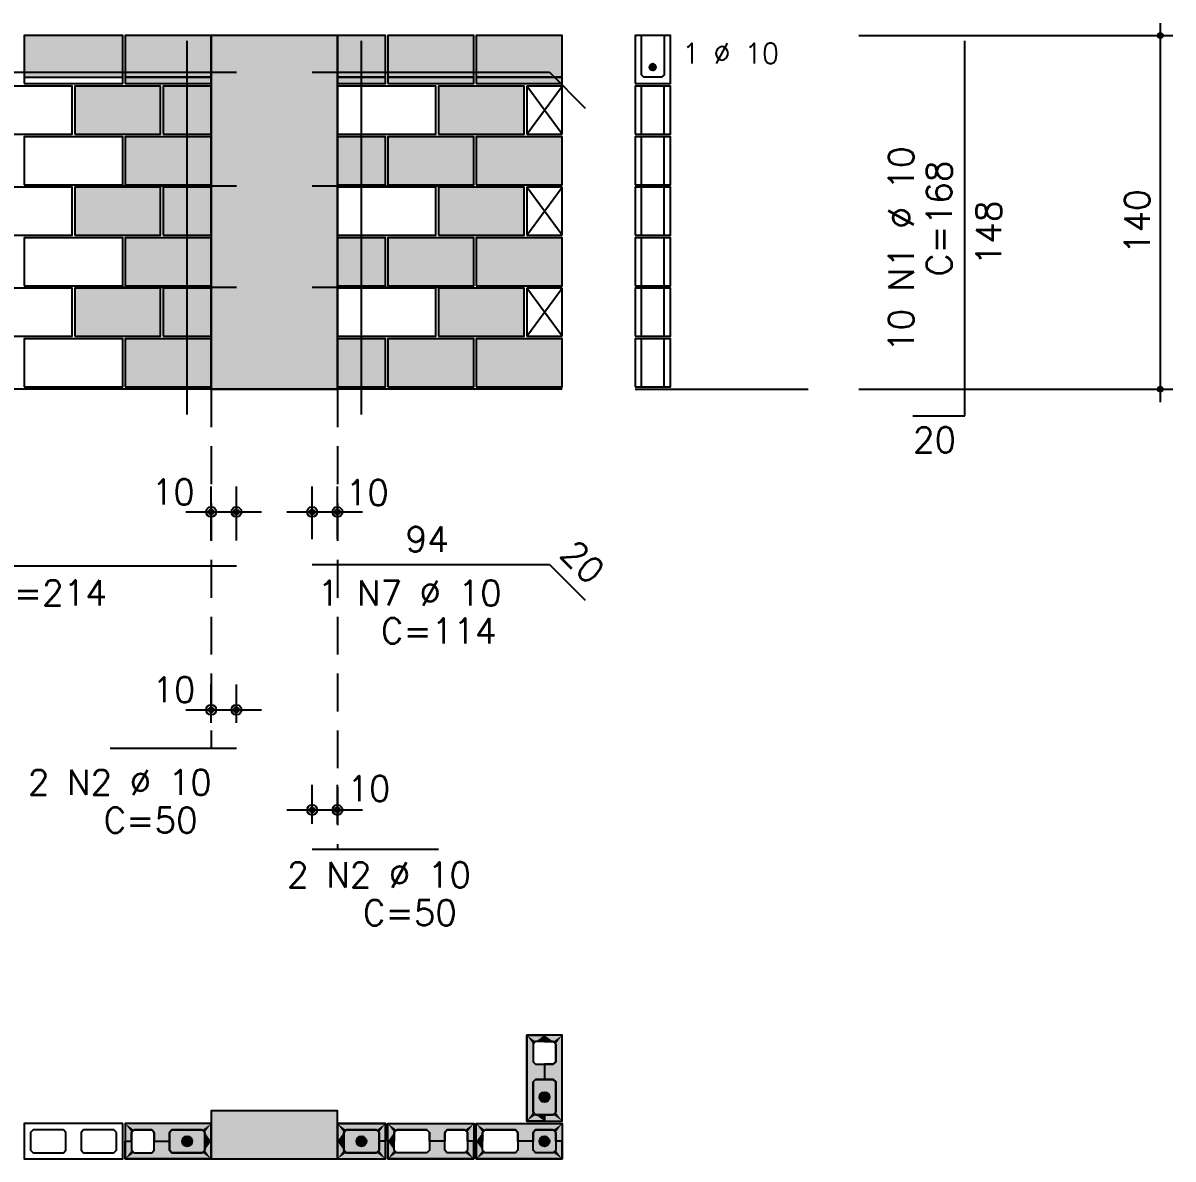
# Model space of a CAD drawing. Extents: x -1.9 to 86, y -1.5 to 61.
# Drawn here: x 26.69 to 35.8, y 19.15 to 28.15 of the extents above; entities that cross this region are included whole.
import ezdxf

# ---------------------------------------------------------------- set-up
doc = ezdxf.new("R2010")
doc.units = 0
doc.header["$MEASUREMENT"] = 0
doc.linetypes.add('ESTILO_TQS_0001', pattern=[0.45, 0.3, -0.15])
for name, color, linetype in [('PENA_01', 1, 'CONTINUOUS'), ('PENA_02', 2, 'CONTINUOUS'), ('PENA_03', 3, 'CONTINUOUS'), ('PENA_05', 5, 'CONTINUOUS'), ('PENA_09', 254, 'CONTINUOUS'), ('PENA_11', 252, 'CONTINUOUS'), ('PENA_21', 100, 'CONTINUOUS'), ('PENA_23', 50, 'CONTINUOUS')]:
    doc.layers.add(name, color=color, linetype=linetype)
doc.styles.get("Standard").update_dxf_attribs({"font": 'ROMANS.SHX'})

msp = doc.modelspace()

# ---------------------------------------------------------------- linework, layer by layer
at = {"layer": 'PENA_01', "linetype": 'Continuous'}
for p, q in [((26.7035, 27.7155), (27.4835, 27.7155)), ((27.5035, 27.7155), (28.1835, 27.7155)), ((29.1835, 27.7155), (29.5635, 27.7155)), ((29.5835, 27.7155), (30.2635, 27.7155)), ((30.2835, 27.7155), (30.9635, 27.7155)), ((28.1835, 24.0493), (28.1835, 24.475)), ((28.3835, 24.0493), (28.3835, 24.475)), ((28.9835, 24.0593), (28.9835, 24.475)), ((29.1835, 24.0593), (29.1835, 24.475)), ((27.9835, 24.275), (28.5835, 24.275)), ((28.7835, 24.275), (29.3835, 24.275)), ((28.1835, 22.6056), (28.1835, 22.908)), ((28.3835, 22.6056), (28.3835, 22.908)), ((27.9835, 22.708), (28.5835, 22.708)), ((28.9835, 21.8055), (28.9835, 22.1153)), ((29.1835, 21.8055), (29.1835, 22.1153)), ((28.7835, 21.9153), (29.3835, 21.9153))]:
    msp.add_line(p, q, dxfattribs=at)
at = {"layer": 'PENA_01', "linetype": 'ESTILO_TQS_0001'}
for p, q in [((28.1835, 25.2455), (28.1835, 22.4056)), ((29.1835, 25.2455), (29.1835, 21.6055))]:
    msp.add_line(p, q, dxfattribs=at)
at = {"layer": 'PENA_01', "linetype": 'Continuous'}
for points in [[(30.7335, 20.0624), (30.7335, 19.9224), (30.7535, 19.9024), (30.8935, 19.9024), (30.9135, 19.9224), (30.9135, 20.0624), (30.8935, 20.0824), (30.7535, 20.0824), (30.7335, 20.0624)], [(30.7335, 19.7624), (30.7335, 19.5224), (30.7535, 19.5024), (30.8935, 19.5024), (30.9135, 19.5224), (30.9135, 19.7624), (30.8935, 19.7824), (30.7535, 19.7824), (30.7335, 19.7624)], [(27.0335, 19.3624), (27.0135, 19.3824), (26.7735, 19.3824), (26.7535, 19.3624), (26.7535, 19.2224), (26.7735, 19.2024), (27.0135, 19.2024), (27.0335, 19.2224), (27.0335, 19.3624)], [(27.4335, 19.3624), (27.4135, 19.3824), (27.1735, 19.3824), (27.1535, 19.3624), (27.1535, 19.2224), (27.1735, 19.2024), (27.4135, 19.2024), (27.4335, 19.2224), (27.4335, 19.3624)], [(27.5735, 19.2024), (27.7135, 19.2024), (27.7335, 19.2224), (27.7335, 19.3624), (27.7135, 19.3824), (27.5735, 19.3824), (27.5535, 19.3624), (27.5535, 19.2224), (27.5735, 19.2024)], [(27.8735, 19.2024), (28.1135, 19.2024), (28.1335, 19.2224), (28.1335, 19.3624), (28.1135, 19.3824), (27.8735, 19.3824), (27.8535, 19.3624), (27.8535, 19.2224), (27.8735, 19.2024)], [(29.4935, 19.3824), (29.2535, 19.3824), (29.2335, 19.3624), (29.2335, 19.2224), (29.2535, 19.2024), (29.4935, 19.2024), (29.5135, 19.2224), (29.5135, 19.3624), (29.4935, 19.3824)], [(29.8931, 19.2024), (29.6531, 19.2024), (29.6331, 19.2224), (29.6331, 19.3624), (29.6531, 19.3824), (29.8931, 19.3824), (29.9131, 19.3624), (29.9131, 19.2224), (29.8931, 19.2024)], [(30.1931, 19.2024), (30.0531, 19.2024), (30.0331, 19.2224), (30.0331, 19.3624), (30.0531, 19.3824), (30.1931, 19.3824), (30.2131, 19.3624), (30.2131, 19.2224), (30.1931, 19.2024)], [(30.5931, 19.2024), (30.3531, 19.2024), (30.3331, 19.2224), (30.3331, 19.3624), (30.3531, 19.3824), (30.5931, 19.3824), (30.6131, 19.3624), (30.6131, 19.2224), (30.5931, 19.2024)], [(30.8931, 19.2024), (30.7531, 19.2024), (30.7331, 19.2224), (30.7331, 19.3624), (30.7531, 19.3824), (30.8931, 19.3824), (30.9131, 19.3624), (30.9131, 19.2224), (30.8931, 19.2024)]]:
    msp.add_lwpolyline(points, dxfattribs=at)
at = {"layer": 'PENA_02', "linetype": 'Continuous'}
for p, q in [((30.9635, 27.6455), (30.6835, 27.6455)), ((30.6835, 27.6455), (30.6835, 27.2655)), ((30.9635, 27.2655), (30.9635, 27.6455)), ((30.6835, 27.2655), (30.9635, 27.2655)), ((30.9635, 26.8455), (30.6835, 26.8455)), ((30.6835, 26.8455), (30.6835, 26.4655)), ((30.9635, 26.4655), (30.9635, 26.8455)), ((30.6835, 26.4655), (30.9635, 26.4655)), ((30.9635, 26.0455), (30.6835, 26.0455)), ((30.6835, 26.0455), (30.6835, 25.6655)), ((30.9635, 25.6655), (30.9635, 26.0455)), ((30.6835, 25.6655), (30.9635, 25.6655)), ((30.9635, 25.2455), (7.9835, 25.2455))]:
    msp.add_line(p, q, dxfattribs=at)
for points in [[(26.7035, 27.6655), (27.4835, 27.6655), (27.4835, 28.0455), (26.7035, 28.0455), (26.7035, 27.6655)], [(27.5035, 27.6655), (28.1835, 27.6655), (28.1835, 28.0455), (27.5035, 28.0455), (27.5035, 27.6655)], [(28.1835, 28.0455), (28.1835, 25.2455), (29.1835, 25.2455), (29.1835, 28.0455), (28.1835, 28.0455)], [(29.1835, 27.6655), (29.5635, 27.6655), (29.5635, 28.0455), (29.1835, 28.0455), (29.1835, 27.6655)], [(29.5835, 27.6655), (30.2635, 27.6655), (30.2635, 28.0455), (29.5835, 28.0455), (29.5835, 27.6655)], [(30.2835, 27.6655), (30.9635, 27.6655), (30.9635, 28.0455), (30.2835, 28.0455), (30.2835, 27.6655)], [(26.3035, 27.2655), (27.0835, 27.2655), (27.0835, 27.6455), (26.3035, 27.6455), (26.3035, 27.2655)], [(27.1035, 27.2655), (27.7835, 27.2655), (27.7835, 27.6455), (27.1035, 27.6455), (27.1035, 27.2655)], [(27.8035, 27.2655), (28.1835, 27.2655), (28.1835, 27.6455), (27.8035, 27.6455), (27.8035, 27.2655)], [(29.1835, 27.2655), (29.9635, 27.2655), (29.9635, 27.6455), (29.1835, 27.6455), (29.1835, 27.2655)], [(29.9835, 27.2655), (30.6635, 27.2655), (30.6635, 27.6455), (29.9835, 27.6455), (29.9835, 27.2655)], [(26.7035, 26.8655), (27.4835, 26.8655), (27.4835, 27.2455), (26.7035, 27.2455), (26.7035, 26.8655)], [(27.5035, 26.8655), (28.1835, 26.8655), (28.1835, 27.2455), (27.5035, 27.2455), (27.5035, 26.8655)], [(29.1835, 26.8655), (29.5635, 26.8655), (29.5635, 27.2455), (29.1835, 27.2455), (29.1835, 26.8655)], [(29.5835, 26.8655), (30.2635, 26.8655), (30.2635, 27.2455), (29.5835, 27.2455), (29.5835, 26.8655)], [(30.2835, 26.8655), (30.9635, 26.8655), (30.9635, 27.2455), (30.2835, 27.2455), (30.2835, 26.8655)], [(26.3035, 26.4655), (27.0835, 26.4655), (27.0835, 26.8455), (26.3035, 26.8455), (26.3035, 26.4655)], [(27.1035, 26.4655), (27.7835, 26.4655), (27.7835, 26.8455), (27.1035, 26.8455), (27.1035, 26.4655)], [(27.8035, 26.4655), (28.1835, 26.4655), (28.1835, 26.8455), (27.8035, 26.8455), (27.8035, 26.4655)], [(29.1835, 26.4655), (29.9635, 26.4655), (29.9635, 26.8455), (29.1835, 26.8455), (29.1835, 26.4655)], [(29.9835, 26.4655), (30.6635, 26.4655), (30.6635, 26.8455), (29.9835, 26.8455), (29.9835, 26.4655)], [(26.7035, 26.0655), (27.4835, 26.0655), (27.4835, 26.4455), (26.7035, 26.4455), (26.7035, 26.0655)], [(27.5035, 26.0655), (28.1835, 26.0655), (28.1835, 26.4455), (27.5035, 26.4455), (27.5035, 26.0655)], [(29.1835, 26.0655), (29.5635, 26.0655), (29.5635, 26.4455), (29.1835, 26.4455), (29.1835, 26.0655)], [(29.5835, 26.0655), (30.2635, 26.0655), (30.2635, 26.4455), (29.5835, 26.4455), (29.5835, 26.0655)], [(30.2835, 26.0655), (30.9635, 26.0655), (30.9635, 26.4455), (30.2835, 26.4455), (30.2835, 26.0655)], [(26.3035, 25.6655), (27.0835, 25.6655), (27.0835, 26.0455), (26.3035, 26.0455), (26.3035, 25.6655)], [(27.1035, 25.6655), (27.7835, 25.6655), (27.7835, 26.0455), (27.1035, 26.0455), (27.1035, 25.6655)], [(27.8035, 25.6655), (28.1835, 25.6655), (28.1835, 26.0455), (27.8035, 26.0455), (27.8035, 25.6655)], [(29.1835, 25.6655), (29.9635, 25.6655), (29.9635, 26.0455), (29.1835, 26.0455), (29.1835, 25.6655)], [(29.9835, 25.6655), (30.6635, 25.6655), (30.6635, 26.0455), (29.9835, 26.0455), (29.9835, 25.6655)], [(26.7035, 25.2655), (27.4835, 25.2655), (27.4835, 25.6455), (26.7035, 25.6455), (26.7035, 25.2655)], [(27.5035, 25.2655), (28.1835, 25.2655), (28.1835, 25.6455), (27.5035, 25.6455), (27.5035, 25.2655)], [(29.1835, 25.2655), (29.5635, 25.2655), (29.5635, 25.6455), (29.1835, 25.6455), (29.1835, 25.2655)], [(29.5835, 25.2655), (30.2635, 25.2655), (30.2635, 25.6455), (29.5835, 25.6455), (29.5835, 25.2655)], [(30.2835, 25.2655), (30.9635, 25.2655), (30.9635, 25.6455), (30.2835, 25.6455), (30.2835, 25.2655)], [(30.6835, 20.1324), (30.6835, 19.4524), (30.9635, 19.4524), (30.9635, 20.1324), (30.6835, 20.1324)], [(28.1835, 19.1524), (29.1835, 19.1524), (29.1835, 19.5324), (28.1835, 19.5324), (28.1835, 19.1524)], [(27.4835, 19.4324), (26.7035, 19.4324), (26.7035, 19.1524), (27.4835, 19.1524), (27.4835, 19.4324)], [(27.5035, 19.1524), (28.1835, 19.1524), (28.1835, 19.4324), (27.5035, 19.4324), (27.5035, 19.1524)], [(29.5635, 19.4324), (29.1835, 19.4324), (29.1835, 19.1524), (29.5635, 19.1524), (29.5635, 19.4324)], [(30.2631, 19.1524), (29.5831, 19.1524), (29.5831, 19.4324), (30.2631, 19.4324), (30.2631, 19.1524)], [(30.9631, 19.1524), (30.2831, 19.1524), (30.2831, 19.4324), (30.9631, 19.4324), (30.9631, 19.1524)]]:
    msp.add_lwpolyline(points, dxfattribs=at)
for centre, radius in [((35.7015, 28.0455), 0.02), ((35.7015, 28.0455), 0.01), ((35.7015, 25.2455), 0.02), ((35.7015, 25.2455), 0.01), ((28.1835, 24.275), 0.04), ((28.1835, 24.275), 0.02), ((28.3835, 24.275), 0.04), ((28.3835, 24.275), 0.02), ((28.9835, 24.275), 0.04), ((28.9835, 24.275), 0.02), ((29.1835, 24.275), 0.04), ((29.1835, 24.275), 0.02), ((28.1835, 22.708), 0.04), ((28.1835, 22.708), 0.02), ((28.3835, 22.708), 0.04), ((28.3835, 22.708), 0.02), ((28.9835, 21.9153), 0.04), ((29.1835, 21.9153), 0.04), ((28.9835, 21.9153), 0.02), ((29.1835, 21.9153), 0.02)]:
    msp.add_circle(centre, radius, dxfattribs=at)
at = {"layer": 'PENA_03', "linetype": 'Continuous'}
for p, q in [((35.7015, 25.1449), (35.7015, 28.1455)), ((33.3122, 28.0455), (35.8015, 28.0455)), ((30.6835, 27.2655), (30.9635, 27.6455)), ((30.9635, 27.2655), (30.6835, 27.6455)), ((31.5915, 27.2655), (31.5915, 27.6455)), ((31.7715, 27.2655), (31.7715, 27.6455)), ((31.5915, 26.8655), (31.5915, 27.2455)), ((31.7715, 26.8655), (31.7715, 27.2455)), ((30.6835, 26.4655), (30.9635, 26.8455)), ((30.9635, 26.4655), (30.6835, 26.8455)), ((31.5915, 26.4655), (31.5915, 26.8455)), ((31.7715, 26.4655), (31.7715, 26.8455)), ((31.5915, 26.0655), (31.5915, 26.4455)), ((31.7715, 26.0655), (31.7715, 26.4455)), ((30.6835, 25.6655), (30.9635, 26.0455)), ((30.9635, 25.6655), (30.6835, 26.0455)), ((31.5915, 25.6655), (31.5915, 26.0455)), ((31.7715, 25.6655), (31.7715, 26.0455)), ((31.5915, 25.2655), (31.5915, 25.6455)), ((31.7715, 25.2655), (31.7715, 25.6455)), ((31.5415, 25.2455), (32.9122, 25.2455)), ((33.3122, 25.2455), (35.8015, 25.2455)), ((28.1835, 23.8493), (28.1835, 23.8493)), ((28.3835, 23.8493), (28.3835, 23.8493)), ((28.9835, 23.8593), (28.9835, 23.8593)), ((29.1835, 23.8593), (29.1835, 23.8593)), ((28.1835, 22.4056), (28.1835, 22.4056)), ((28.3835, 22.4056), (28.3835, 22.4056)), ((28.9835, 21.6055), (28.9835, 21.6055)), ((29.1835, 21.6055), (29.1835, 21.6055))]:
    msp.add_line(p, q, dxfattribs=at)
for points in [[(31.5415, 27.6655), (31.8215, 27.6655), (31.8215, 28.0455), (31.5415, 28.0455), (31.5415, 27.6655)], [(31.7715, 28.0455), (31.7715, 27.7355), (31.7515, 27.7155), (31.6115, 27.7155), (31.5915, 27.7355), (31.5915, 28.0455)], [(31.7061, 27.7964), (31.7039, 27.8066), (31.6978, 27.815), (31.6888, 27.8202), (31.6785, 27.8213), (31.6686, 27.8181), (31.6609, 27.8111), (31.6566, 27.8016), (31.6566, 27.7912), (31.6609, 27.7817), (31.6686, 27.7748), (31.6785, 27.7716), (31.6888, 27.7727), (31.6978, 27.7779), (31.7039, 27.7863), (31.7061, 27.7964)], [(31.5415, 27.2655), (31.8215, 27.2655), (31.8215, 27.6455), (31.5415, 27.6455), (31.5415, 27.2655)], [(31.5415, 26.8655), (31.8215, 26.8655), (31.8215, 27.2455), (31.5415, 27.2455), (31.5415, 26.8655)], [(31.5415, 26.4655), (31.8215, 26.4655), (31.8215, 26.8455), (31.5415, 26.8455), (31.5415, 26.4655)], [(31.5415, 26.0655), (31.8215, 26.0655), (31.8215, 26.4455), (31.5415, 26.4455), (31.5415, 26.0655)], [(31.5415, 25.6655), (31.8215, 25.6655), (31.8215, 26.0455), (31.5415, 26.0455), (31.5415, 25.6655)], [(31.5415, 25.2655), (31.8215, 25.2655), (31.8215, 25.6455), (31.5415, 25.6455), (31.5415, 25.2655)], [(30.7535, 19.5024), (30.7335, 19.5224), (30.7335, 19.7624), (30.7535, 19.7824), (30.8935, 19.7824), (30.9135, 19.7624), (30.9135, 19.5224), (30.8935, 19.5024), (30.7535, 19.5024)], [(28.1335, 19.2224), (28.1135, 19.2024), (27.8735, 19.2024), (27.8535, 19.2224), (27.8535, 19.3624), (27.8735, 19.3824), (28.1135, 19.3824), (28.1335, 19.3624), (28.1335, 19.2224)], [(29.5135, 19.2224), (29.4935, 19.2024), (29.2535, 19.2024), (29.2335, 19.2224), (29.2335, 19.3624), (29.2535, 19.3824), (29.4935, 19.3824), (29.5135, 19.3624), (29.5135, 19.2224)], [(30.9131, 19.2224), (30.8931, 19.2024), (30.7531, 19.2024), (30.7331, 19.2224), (30.7331, 19.3624), (30.7531, 19.3824), (30.8931, 19.3824), (30.9131, 19.3624), (30.9131, 19.2224)]]:
    msp.add_lwpolyline(points, dxfattribs=at)
for centre, radius in [((31.6811, 27.7964), 0.025), ((30.8235, 19.6424), 0.04), ((27.9935, 19.2924), 0.04), ((29.3735, 19.2924), 0.04), ((30.8231, 19.2924), 0.04)]:
    msp.add_circle(centre, radius, dxfattribs=at)
for points in [[(31.7061, 27.7964), (31.6609, 27.8111), (31.6566, 27.8016)], [(31.7061, 27.7964), (31.6566, 27.8016), (31.6566, 27.7912)], [(31.7061, 27.7964), (31.6566, 27.7912), (31.6609, 27.7817)], [(31.7061, 27.7964), (31.6686, 27.8181), (31.6576, 27.805)], [(31.7061, 27.7964), (31.6576, 27.805), (31.6576, 27.7879)], [(31.7061, 27.7964), (31.6576, 27.7879), (31.6686, 27.7748)], [(31.7061, 27.7964), (31.6686, 27.8181), (31.6609, 27.8111)], [(31.7061, 27.7964), (31.6609, 27.7817), (31.6686, 27.7748)], [(31.7061, 27.7964), (31.6785, 27.8213), (31.6686, 27.8181)], [(31.7061, 27.7964), (31.6854, 27.8211), (31.6686, 27.8181)], [(31.7061, 27.7964), (31.6686, 27.7748), (31.6854, 27.7718)], [(31.7061, 27.7964), (31.6686, 27.7748), (31.6785, 27.7716)], [(31.7061, 27.7964), (31.6888, 27.8202), (31.6785, 27.8213)], [(31.7061, 27.7964), (31.6785, 27.7716), (31.6888, 27.7727)], [(31.7061, 27.7964), (31.7002, 27.8125), (31.6854, 27.8211)], [(31.7061, 27.7964), (31.6854, 27.7718), (31.7002, 27.7804)], [(31.7061, 27.7964), (31.6978, 27.815), (31.6888, 27.8202)], [(31.7061, 27.7964), (31.6888, 27.7727), (31.6978, 27.7779)], [(31.7061, 27.7964), (31.7039, 27.8066), (31.6978, 27.815)], [(31.7061, 27.7964), (31.6978, 27.7779), (31.7039, 27.7863)], [(31.7061, 27.7964), (31.7002, 27.7804), (31.7061, 27.7964)], [(31.7061, 27.7964), (31.7039, 27.7863), (31.7061, 27.7964)], [(30.8635, 19.6424), (30.8035, 19.677), (30.7859, 19.6561)], [(30.8635, 19.6424), (30.8304, 19.6818), (30.8035, 19.677)], [(30.8635, 19.6424), (30.8541, 19.6681), (30.8304, 19.6818)], [(30.8635, 19.6424), (30.7859, 19.6561), (30.7859, 19.6287)], [(30.8635, 19.6424), (30.7859, 19.6287), (30.8035, 19.6078)], [(30.8635, 19.6424), (30.8035, 19.6078), (30.8304, 19.603)], [(30.8635, 19.6424), (30.8304, 19.603), (30.8541, 19.6167)], [(30.8635, 19.6424), (30.8541, 19.6167), (30.8635, 19.6424)], [(28.0335, 19.2924), (27.9735, 19.327), (27.9559, 19.3061)], [(28.0335, 19.2924), (28.0004, 19.3318), (27.9735, 19.327)], [(28.0335, 19.2924), (28.0241, 19.3181), (28.0004, 19.3318)], [(29.4135, 19.2924), (29.3535, 19.327), (29.3359, 19.3061)], [(29.4135, 19.2924), (29.3804, 19.3318), (29.3535, 19.327)], [(29.4135, 19.2924), (29.4041, 19.3181), (29.3804, 19.3318)], [(30.8631, 19.2924), (30.8031, 19.327), (30.7855, 19.3061)], [(30.8631, 19.2924), (30.8301, 19.3318), (30.8031, 19.327)], [(30.8631, 19.2924), (30.8538, 19.3181), (30.8301, 19.3318)], [(28.0335, 19.2924), (27.9559, 19.3061), (27.9559, 19.2787)], [(28.0335, 19.2924), (27.9559, 19.2787), (27.9735, 19.2578)], [(28.0335, 19.2924), (27.9735, 19.2578), (28.0004, 19.253)], [(28.0335, 19.2924), (28.0004, 19.253), (28.0241, 19.2667)], [(28.0335, 19.2924), (28.0241, 19.2667), (28.0335, 19.2924)], [(29.4135, 19.2924), (29.3359, 19.3061), (29.3359, 19.2787)], [(29.4135, 19.2924), (29.3359, 19.2787), (29.3535, 19.2578)], [(29.4135, 19.2924), (29.3535, 19.2578), (29.3804, 19.253)], [(29.4135, 19.2924), (29.3804, 19.253), (29.4041, 19.2667)], [(29.4135, 19.2924), (29.4041, 19.2667), (29.4135, 19.2924)], [(30.8631, 19.2924), (30.7855, 19.3061), (30.7855, 19.2787)], [(30.8631, 19.2924), (30.7855, 19.2787), (30.8031, 19.2578)], [(30.8631, 19.2924), (30.8031, 19.2578), (30.8301, 19.253)], [(30.8631, 19.2924), (30.8301, 19.253), (30.8538, 19.2667)], [(30.8631, 19.2924), (30.8538, 19.2667), (30.8631, 19.2924)]]:
    msp.add_solid(points, dxfattribs=at)
at = {"layer": 'PENA_05', "linetype": 'Continuous'}
for p, q in [((27.9935, 25.0455), (27.9935, 28.0055)), ((29.3735, 25.0455), (29.3735, 28.0055)), ((34.1519, 25.0355), (34.1519, 28.0055)), ((24.1035, 27.7555), (28.3835, 27.7555)), ((28.9835, 27.7555), (30.8635, 27.7555)), ((30.8635, 27.7555), (31.1463, 27.4726)), ((27.3835, 26.8555), (28.3835, 26.8555)), ((28.9835, 26.8555), (29.9835, 26.8555)), ((27.3835, 26.0555), (28.3835, 26.0555)), ((28.9835, 26.0555), (29.9835, 26.0555)), ((33.7418, 25.0355), (34.1519, 25.0355)), ((24.1035, 23.8493), (28.3835, 23.8493)), ((28.9835, 23.8593), (30.8635, 23.8593)), ((30.8635, 23.8593), (31.1463, 23.5765)), ((27.3835, 22.4056), (28.3835, 22.4056)), ((28.9835, 21.6055), (29.9835, 21.6055))]:
    msp.add_line(p, q, dxfattribs=at)
at = {"layer": 'PENA_09', "linetype": 'Continuous'}
for points in [[(26.7035, 27.7155), (27.4835, 27.7155), (27.4835, 28.0455), (26.7035, 28.0455), (26.7035, 27.7155)], [(27.5035, 27.7155), (28.1835, 27.7155), (28.1835, 28.0455), (27.5035, 28.0455), (27.5035, 27.7155)], [(29.1835, 27.7155), (29.5635, 27.7155), (29.5635, 28.0455), (29.1835, 28.0455), (29.1835, 27.7155)], [(29.5835, 27.7155), (30.2635, 27.7155), (30.2635, 28.0455), (29.5835, 28.0455), (29.5835, 27.7155)], [(30.2835, 27.7155), (30.9635, 27.7155), (30.9635, 28.0455), (30.2835, 28.0455), (30.2835, 27.7155)]]:
    msp.add_lwpolyline(points, dxfattribs=at)
for points in [[(26.7035, 27.7155), (27.4835, 27.7155), (27.4835, 28.0455)], [(26.7035, 27.7155), (27.4835, 28.0455), (26.7035, 28.0455)], [(26.7035, 27.7155), (26.7035, 28.0455), (26.7035, 27.7155)], [(27.5035, 27.7155), (28.1835, 27.7155), (28.1835, 28.0455)], [(27.5035, 27.7155), (28.1835, 28.0455), (27.5035, 28.0455)], [(27.5035, 27.7155), (27.5035, 28.0455), (27.5035, 27.7155)], [(29.1835, 27.7155), (29.5635, 27.7155), (29.5635, 28.0455)], [(29.1835, 27.7155), (29.5635, 28.0455), (29.1835, 28.0455)], [(29.1835, 27.7155), (29.1835, 28.0455), (29.1835, 27.7155)], [(29.5835, 27.7155), (30.2635, 27.7155), (30.2635, 28.0455)], [(29.5835, 27.7155), (30.2635, 28.0455), (29.5835, 28.0455)], [(29.5835, 27.7155), (29.5835, 28.0455), (29.5835, 27.7155)], [(30.2835, 27.7155), (30.9635, 27.7155), (30.9635, 28.0455)], [(30.2835, 27.7155), (30.9635, 28.0455), (30.2835, 28.0455)], [(30.2835, 27.7155), (30.2835, 28.0455), (30.2835, 27.7155)]]:
    msp.add_solid(points, dxfattribs=at)
at = {"layer": 'PENA_11', "linetype": 'Continuous'}
for points in [[(28.1835, 28.0455), (28.1835, 25.2455), (29.1835, 25.2455)], [(28.1835, 28.0455), (29.1835, 25.2455), (29.1835, 28.0455)], [(28.1835, 28.0455), (29.1835, 28.0455), (28.1835, 28.0455)], [(30.7535, 19.5024), (30.7335, 19.7624), (30.7535, 19.7824)], [(30.7535, 19.5024), (30.7535, 19.7824), (30.8935, 19.7824)], [(30.7535, 19.5024), (30.8935, 19.7824), (30.9135, 19.7624)], [(30.7535, 19.5024), (30.7335, 19.5224), (30.7335, 19.7624)], [(30.7535, 19.5024), (30.9135, 19.7624), (30.9135, 19.5224)], [(28.1835, 19.1524), (29.1835, 19.1524), (29.1835, 19.5324)], [(28.1835, 19.1524), (29.1835, 19.5324), (28.1835, 19.5324)], [(28.1835, 19.1524), (28.1835, 19.5324), (28.1835, 19.1524)], [(30.7535, 19.5024), (30.9135, 19.5224), (30.8935, 19.5024)], [(30.7535, 19.5024), (30.8935, 19.5024), (30.7535, 19.5024)], [(28.1335, 19.2224), (27.8535, 19.3624), (27.8735, 19.3824)], [(28.1335, 19.2224), (27.8535, 19.2224), (27.8535, 19.3624)], [(28.1335, 19.2224), (27.8735, 19.3824), (28.1135, 19.3824)], [(28.1335, 19.2224), (28.1135, 19.3824), (28.1335, 19.3624)], [(28.1335, 19.2224), (28.1335, 19.3624), (28.1335, 19.2224)], [(29.5135, 19.2224), (29.2335, 19.3624), (29.2535, 19.3824)], [(29.5135, 19.2224), (29.2335, 19.2224), (29.2335, 19.3624)], [(29.5135, 19.2224), (29.2535, 19.3824), (29.4935, 19.3824)], [(29.5135, 19.2224), (29.4935, 19.3824), (29.5135, 19.3624)], [(29.5135, 19.2224), (29.5135, 19.3624), (29.5135, 19.2224)], [(30.9131, 19.2224), (30.7331, 19.3624), (30.7531, 19.3824)], [(30.9131, 19.2224), (30.7331, 19.2224), (30.7331, 19.3624)], [(30.9131, 19.2224), (30.7531, 19.3824), (30.8931, 19.3824)], [(30.9131, 19.2224), (30.8931, 19.3824), (30.9131, 19.3624)], [(30.9131, 19.2224), (30.9131, 19.3624), (30.9131, 19.2224)], [(28.1335, 19.2224), (27.8735, 19.2024), (27.8535, 19.2224)], [(28.1335, 19.2224), (28.1135, 19.2024), (27.8735, 19.2024)], [(29.5135, 19.2224), (29.2535, 19.2024), (29.2335, 19.2224)], [(29.5135, 19.2224), (29.4935, 19.2024), (29.2535, 19.2024)], [(30.9131, 19.2224), (30.7531, 19.2024), (30.7331, 19.2224)], [(30.9131, 19.2224), (30.8931, 19.2024), (30.7531, 19.2024)]]:
    msp.add_solid(points, dxfattribs=at)
at = {"layer": 'PENA_21', "linetype": 'Continuous'}
for points in [[(27.5035, 27.6655), (28.1835, 27.6655), (28.1835, 27.7155), (27.5035, 27.7155), (27.5035, 27.6655)], [(29.5835, 27.6655), (30.2635, 27.6655), (30.2635, 27.7155), (29.5835, 27.7155), (29.5835, 27.6655)], [(30.2835, 27.6655), (30.9635, 27.6655), (30.9635, 27.7155), (30.2835, 27.7155), (30.2835, 27.6655)], [(27.1035, 27.2655), (27.7835, 27.2655), (27.7835, 27.6455), (27.1035, 27.6455), (27.1035, 27.2655)], [(29.9835, 27.2655), (30.6635, 27.2655), (30.6635, 27.6455), (29.9835, 27.6455), (29.9835, 27.2655)], [(27.5035, 26.8655), (28.1835, 26.8655), (28.1835, 27.2455), (27.5035, 27.2455), (27.5035, 26.8655)], [(29.5835, 26.8655), (30.2635, 26.8655), (30.2635, 27.2455), (29.5835, 27.2455), (29.5835, 26.8655)], [(30.2835, 26.8655), (30.9635, 26.8655), (30.9635, 27.2455), (30.2835, 27.2455), (30.2835, 26.8655)], [(27.1035, 26.4655), (27.7835, 26.4655), (27.7835, 26.8455), (27.1035, 26.8455), (27.1035, 26.4655)], [(29.9835, 26.4655), (30.6635, 26.4655), (30.6635, 26.8455), (29.9835, 26.8455), (29.9835, 26.4655)], [(27.5035, 26.0655), (28.1835, 26.0655), (28.1835, 26.4455), (27.5035, 26.4455), (27.5035, 26.0655)], [(29.5835, 26.0655), (30.2635, 26.0655), (30.2635, 26.4455), (29.5835, 26.4455), (29.5835, 26.0655)], [(30.2835, 26.0655), (30.9635, 26.0655), (30.9635, 26.4455), (30.2835, 26.4455), (30.2835, 26.0655)], [(27.1035, 25.6655), (27.7835, 25.6655), (27.7835, 26.0455), (27.1035, 26.0455), (27.1035, 25.6655)], [(29.9835, 25.6655), (30.6635, 25.6655), (30.6635, 26.0455), (29.9835, 26.0455), (29.9835, 25.6655)], [(27.5035, 25.2655), (28.1835, 25.2655), (28.1835, 25.6455), (27.5035, 25.6455), (27.5035, 25.2655)], [(29.5835, 25.2655), (30.2635, 25.2655), (30.2635, 25.6455), (29.5835, 25.6455), (29.5835, 25.2655)], [(30.2835, 25.2655), (30.9635, 25.2655), (30.9635, 25.6455), (30.2835, 25.6455), (30.2835, 25.2655)], [(30.8235, 20.1324), (30.8235, 20.0824), (30.7535, 20.0824), (30.7335, 20.0624), (30.7335, 19.9224), (30.7535, 19.9024), (30.8235, 19.9024), (30.8235, 19.7824), (30.7535, 19.7824), (30.7335, 19.7624), (30.7335, 19.5224), (30.7535, 19.5024), (30.8235, 19.5024), (30.8235, 19.4524), (30.6835, 19.4524), (30.6835, 20.1324), (30.8235, 20.1324)], [(30.8235, 20.1324), (30.8235, 20.0824), (30.8935, 20.0824), (30.9135, 20.0624), (30.9135, 19.9224), (30.8935, 19.9024), (30.8235, 19.9024), (30.8235, 19.7824), (30.8935, 19.7824), (30.9135, 19.7624), (30.9135, 19.5224), (30.8935, 19.5024), (30.8235, 19.5024), (30.8235, 19.4524), (30.9635, 19.4524), (30.9635, 20.1324), (30.8235, 20.1324)], [(27.5035, 19.2924), (27.5535, 19.2924), (27.5535, 19.3624), (27.5735, 19.3824), (27.7135, 19.3824), (27.7335, 19.3624), (27.7335, 19.2924), (27.8535, 19.2924), (27.8535, 19.3624), (27.8735, 19.3824), (28.1135, 19.3824), (28.1335, 19.3624), (28.1335, 19.2924), (28.1835, 19.2924), (28.1835, 19.4324), (27.5035, 19.4324), (27.5035, 19.2924)], [(30.2631, 19.2924), (30.2131, 19.2924), (30.2131, 19.3624), (30.1931, 19.3824), (30.0531, 19.3824), (30.0331, 19.3624), (30.0331, 19.2924), (29.9131, 19.2924), (29.9131, 19.3624), (29.8931, 19.3824), (29.6531, 19.3824), (29.6331, 19.3624), (29.6331, 19.2924), (29.5831, 19.2924), (29.5831, 19.4324), (30.2631, 19.4324), (30.2631, 19.2924)], [(30.9631, 19.2924), (30.9131, 19.2924), (30.9131, 19.3624), (30.8931, 19.3824), (30.7531, 19.3824), (30.7331, 19.3624), (30.7331, 19.2924), (30.6131, 19.2924), (30.6131, 19.3624), (30.5931, 19.3824), (30.3531, 19.3824), (30.3331, 19.3624), (30.3331, 19.2924), (30.2831, 19.2924), (30.2831, 19.4324), (30.9631, 19.4324), (30.9631, 19.2924)], [(27.5035, 19.2924), (27.5535, 19.2924), (27.5535, 19.2224), (27.5735, 19.2024), (27.7135, 19.2024), (27.7335, 19.2224), (27.7335, 19.2924), (27.8535, 19.2924), (27.8535, 19.2224), (27.8735, 19.2024), (28.1135, 19.2024), (28.1335, 19.2224), (28.1335, 19.2924), (28.1835, 19.2924), (28.1835, 19.1524), (27.5035, 19.1524), (27.5035, 19.2924)], [(30.2631, 19.2924), (30.2131, 19.2924), (30.2131, 19.2224), (30.1931, 19.2024), (30.0531, 19.2024), (30.0331, 19.2224), (30.0331, 19.2924), (29.9131, 19.2924), (29.9131, 19.2224), (29.8931, 19.2024), (29.6531, 19.2024), (29.6331, 19.2224), (29.6331, 19.2924), (29.5831, 19.2924), (29.5831, 19.1524), (30.2631, 19.1524), (30.2631, 19.2924)], [(30.9631, 19.2924), (30.9131, 19.2924), (30.9131, 19.2224), (30.8931, 19.2024), (30.7531, 19.2024), (30.7331, 19.2224), (30.7331, 19.2924), (30.6131, 19.2924), (30.6131, 19.2224), (30.5931, 19.2024), (30.3531, 19.2024), (30.3331, 19.2224), (30.3331, 19.2924), (30.2831, 19.2924), (30.2831, 19.1524), (30.9631, 19.1524), (30.9631, 19.2924)]]:
    msp.add_lwpolyline(points, dxfattribs=at)
for points in [[(27.5035, 27.6655), (28.1835, 27.6655), (28.1835, 27.7155)], [(27.5035, 27.6655), (28.1835, 27.7155), (27.5035, 27.7155)], [(27.5035, 27.6655), (27.5035, 27.7155), (27.5035, 27.6655)], [(29.5835, 27.6655), (30.2635, 27.6655), (30.2635, 27.7155)], [(29.5835, 27.6655), (30.2635, 27.7155), (29.5835, 27.7155)], [(29.5835, 27.6655), (29.5835, 27.7155), (29.5835, 27.6655)], [(30.2835, 27.6655), (30.9635, 27.6655), (30.9635, 27.7155)], [(30.2835, 27.6655), (30.9635, 27.7155), (30.2835, 27.7155)], [(30.2835, 27.6655), (30.2835, 27.7155), (30.2835, 27.6655)], [(27.1035, 27.2655), (27.7835, 27.2655), (27.7835, 27.6455)], [(27.1035, 27.2655), (27.7835, 27.6455), (27.1035, 27.6455)], [(27.1035, 27.2655), (27.1035, 27.6455), (27.1035, 27.2655)], [(29.9835, 27.2655), (30.6635, 27.2655), (30.6635, 27.6455)], [(29.9835, 27.2655), (30.6635, 27.6455), (29.9835, 27.6455)], [(29.9835, 27.2655), (29.9835, 27.6455), (29.9835, 27.2655)], [(27.5035, 26.8655), (28.1835, 26.8655), (28.1835, 27.2455)], [(27.5035, 26.8655), (28.1835, 27.2455), (27.5035, 27.2455)], [(27.5035, 26.8655), (27.5035, 27.2455), (27.5035, 26.8655)], [(29.5835, 26.8655), (30.2635, 26.8655), (30.2635, 27.2455)], [(29.5835, 26.8655), (30.2635, 27.2455), (29.5835, 27.2455)], [(29.5835, 26.8655), (29.5835, 27.2455), (29.5835, 26.8655)], [(30.2835, 26.8655), (30.9635, 26.8655), (30.9635, 27.2455)], [(30.2835, 26.8655), (30.9635, 27.2455), (30.2835, 27.2455)], [(30.2835, 26.8655), (30.2835, 27.2455), (30.2835, 26.8655)], [(27.1035, 26.4655), (27.7835, 26.4655), (27.7835, 26.8455)], [(27.1035, 26.4655), (27.7835, 26.8455), (27.1035, 26.8455)], [(27.1035, 26.4655), (27.1035, 26.8455), (27.1035, 26.4655)], [(29.9835, 26.4655), (30.6635, 26.4655), (30.6635, 26.8455)], [(29.9835, 26.4655), (30.6635, 26.8455), (29.9835, 26.8455)], [(29.9835, 26.4655), (29.9835, 26.8455), (29.9835, 26.4655)], [(27.5035, 26.0655), (28.1835, 26.0655), (28.1835, 26.4455)], [(27.5035, 26.0655), (28.1835, 26.4455), (27.5035, 26.4455)], [(27.5035, 26.0655), (27.5035, 26.4455), (27.5035, 26.0655)], [(29.5835, 26.0655), (30.2635, 26.0655), (30.2635, 26.4455)], [(29.5835, 26.0655), (30.2635, 26.4455), (29.5835, 26.4455)], [(29.5835, 26.0655), (29.5835, 26.4455), (29.5835, 26.0655)], [(30.2835, 26.0655), (30.9635, 26.0655), (30.9635, 26.4455)], [(30.2835, 26.0655), (30.9635, 26.4455), (30.2835, 26.4455)], [(30.2835, 26.0655), (30.2835, 26.4455), (30.2835, 26.0655)], [(27.1035, 25.6655), (27.7835, 25.6655), (27.7835, 26.0455)], [(27.1035, 25.6655), (27.7835, 26.0455), (27.1035, 26.0455)], [(27.1035, 25.6655), (27.1035, 26.0455), (27.1035, 25.6655)], [(29.9835, 25.6655), (30.6635, 25.6655), (30.6635, 26.0455)], [(29.9835, 25.6655), (30.6635, 26.0455), (29.9835, 26.0455)], [(29.9835, 25.6655), (29.9835, 26.0455), (29.9835, 25.6655)], [(27.5035, 25.2655), (28.1835, 25.2655), (28.1835, 25.6455)], [(27.5035, 25.2655), (28.1835, 25.6455), (27.5035, 25.6455)], [(27.5035, 25.2655), (27.5035, 25.6455), (27.5035, 25.2655)], [(29.5835, 25.2655), (30.2635, 25.2655), (30.2635, 25.6455)], [(29.5835, 25.2655), (30.2635, 25.6455), (29.5835, 25.6455)], [(29.5835, 25.2655), (29.5835, 25.6455), (29.5835, 25.2655)], [(30.2835, 25.2655), (30.9635, 25.2655), (30.9635, 25.6455)], [(30.2835, 25.2655), (30.9635, 25.6455), (30.2835, 25.6455)], [(30.2835, 25.2655), (30.2835, 25.6455), (30.2835, 25.2655)], [(30.7535, 20.0824), (30.7335, 20.0624), (30.6835, 20.1324)], [(30.7535, 20.0824), (30.6835, 20.1324), (30.8235, 20.1324)], [(30.6835, 20.1324), (30.7335, 20.0624), (30.6835, 19.4524)], [(30.7535, 20.0824), (30.8235, 20.1324), (30.8235, 20.0824)], [(30.9635, 20.1324), (30.8235, 20.1324), (30.8935, 20.0824)], [(30.8935, 20.0824), (30.8235, 20.1324), (30.8235, 20.0824)], [(30.9135, 20.0624), (30.9635, 20.1324), (30.8935, 20.0824)], [(30.9635, 19.4524), (30.9635, 20.1324), (30.9135, 20.0624)], [(30.6835, 19.4524), (30.7335, 20.0624), (30.7335, 19.5224)], [(30.7335, 19.5224), (30.7335, 20.0624), (30.7335, 19.9224)], [(30.9135, 19.9224), (30.9635, 19.4524), (30.9135, 20.0624)], [(30.7335, 19.5224), (30.7335, 19.7624), (30.7335, 19.9224)], [(30.7535, 19.9024), (30.7335, 19.7624), (30.7335, 19.9224)], [(30.7535, 19.9024), (30.7535, 19.7824), (30.7335, 19.7624)], [(30.8235, 19.9024), (30.7535, 19.7824), (30.7535, 19.9024)], [(30.8235, 19.9024), (30.8235, 19.7824), (30.7535, 19.7824)], [(30.8235, 19.9024), (30.8935, 19.7824), (30.8935, 19.9024)], [(30.8235, 19.9024), (30.8235, 19.7824), (30.8935, 19.7824)], [(30.8935, 19.9024), (30.9135, 19.7624), (30.9135, 19.9224)], [(30.8935, 19.7824), (30.9135, 19.7624), (30.8935, 19.9024)], [(30.9135, 19.7624), (30.9635, 19.4524), (30.9135, 19.9224)], [(30.9135, 19.7624), (30.9135, 19.5224), (30.9635, 19.4524)], [(30.7535, 19.5024), (30.6835, 19.4524), (30.7335, 19.5224)], [(30.8235, 19.4524), (30.6835, 19.4524), (30.7535, 19.5024)], [(30.8235, 19.5024), (30.8235, 19.4524), (30.7535, 19.5024)], [(30.8935, 19.5024), (30.8235, 19.5024), (30.9635, 19.4524)], [(30.8235, 19.5024), (30.8235, 19.4524), (30.9635, 19.4524)], [(30.9135, 19.5224), (30.8935, 19.5024), (30.9635, 19.4524)], [(28.1835, 19.4324), (27.5035, 19.4324), (27.5735, 19.3824)], [(27.5035, 19.4324), (27.5035, 19.2924), (27.5535, 19.2924)], [(27.5035, 19.4324), (27.5535, 19.2924), (27.5535, 19.3624)], [(27.5035, 19.4324), (27.5535, 19.3624), (27.5735, 19.3824)], [(28.1835, 19.4324), (27.5735, 19.3824), (27.7135, 19.3824)], [(28.1835, 19.4324), (27.7135, 19.3824), (27.7335, 19.3624)], [(28.1835, 19.4324), (27.7335, 19.3624), (27.8735, 19.3824)], [(28.1835, 19.4324), (27.8735, 19.3824), (28.1135, 19.3824)], [(28.1835, 19.4324), (28.1135, 19.3824), (28.1335, 19.3624)], [(28.1835, 19.4324), (28.1335, 19.3624), (28.1835, 19.2924)], [(30.2631, 19.4324), (29.6531, 19.3824), (29.5831, 19.4324)], [(29.6531, 19.3824), (29.6331, 19.3624), (29.5831, 19.4324)], [(29.5831, 19.4324), (29.6331, 19.3624), (29.5831, 19.2924)], [(29.8931, 19.3824), (29.6531, 19.3824), (30.2631, 19.4324)], [(29.9131, 19.3624), (29.8931, 19.3824), (30.2631, 19.4324)], [(30.2631, 19.4324), (30.0531, 19.3824), (29.9131, 19.3624)], [(30.2631, 19.4324), (30.1931, 19.3824), (30.0531, 19.3824)], [(30.2631, 19.4324), (30.2131, 19.3624), (30.1931, 19.3824)], [(30.2631, 19.4324), (30.2631, 19.2924), (30.2131, 19.2924)], [(30.2631, 19.4324), (30.2131, 19.2924), (30.2131, 19.3624)], [(30.9631, 19.4324), (30.3531, 19.3824), (30.2831, 19.4324)], [(30.3531, 19.3824), (30.3331, 19.3624), (30.2831, 19.4324)], [(30.2831, 19.4324), (30.3331, 19.3624), (30.2831, 19.2924)], [(30.5931, 19.3824), (30.3531, 19.3824), (30.9631, 19.4324)], [(30.6131, 19.3624), (30.5931, 19.3824), (30.9631, 19.4324)], [(30.9631, 19.4324), (30.7531, 19.3824), (30.6131, 19.3624)], [(30.9631, 19.4324), (30.8931, 19.3824), (30.7531, 19.3824)], [(30.9631, 19.4324), (30.9131, 19.3624), (30.8931, 19.3824)], [(30.9631, 19.4324), (30.9631, 19.2924), (30.9131, 19.2924)], [(30.9631, 19.4324), (30.9131, 19.2924), (30.9131, 19.3624)], [(27.7335, 19.3624), (27.8535, 19.3624), (27.8735, 19.3824)], [(27.7335, 19.3624), (27.7335, 19.2924), (27.8535, 19.2924)], [(27.7335, 19.3624), (27.8535, 19.2924), (27.8535, 19.3624)], [(28.1835, 19.2924), (28.1335, 19.3624), (28.1335, 19.2924)], [(29.6331, 19.3624), (29.6331, 19.2924), (29.5831, 19.2924)], [(29.9131, 19.2924), (29.9131, 19.3624), (30.0531, 19.3824)], [(29.9131, 19.2924), (30.0531, 19.3824), (30.0331, 19.3624)], [(29.9131, 19.2924), (30.0331, 19.3624), (30.0331, 19.2924)], [(30.3331, 19.3624), (30.3331, 19.2924), (30.2831, 19.2924)], [(30.6131, 19.2924), (30.6131, 19.3624), (30.7531, 19.3824)], [(30.6131, 19.2924), (30.7531, 19.3824), (30.7331, 19.3624)], [(30.6131, 19.2924), (30.7331, 19.3624), (30.7331, 19.2924)], [(27.5035, 19.1524), (27.5035, 19.2924), (27.5535, 19.2924)], [(27.5035, 19.1524), (27.5535, 19.2924), (27.5535, 19.2224)], [(27.5035, 19.1524), (27.5535, 19.2224), (27.5735, 19.2024)], [(28.1835, 19.1524), (27.7135, 19.2024), (27.7335, 19.2224)], [(27.7335, 19.2224), (27.7335, 19.2924), (27.8535, 19.2924)], [(27.7335, 19.2224), (27.8535, 19.2924), (27.8535, 19.2224)], [(28.1835, 19.1524), (27.7335, 19.2224), (27.8735, 19.2024)], [(27.7335, 19.2224), (27.8535, 19.2224), (27.8735, 19.2024)], [(28.1835, 19.1524), (28.1135, 19.2024), (28.1335, 19.2224)], [(28.1835, 19.1524), (28.1335, 19.2224), (28.1835, 19.2924)], [(28.1835, 19.2924), (28.1335, 19.2224), (28.1335, 19.2924)], [(29.5831, 19.1524), (29.6331, 19.2224), (29.5831, 19.2924)], [(29.6331, 19.2224), (29.6331, 19.2924), (29.5831, 19.2924)], [(29.6531, 19.2024), (29.6331, 19.2224), (29.5831, 19.1524)], [(29.9131, 19.2224), (29.8931, 19.2024), (30.2631, 19.1524)], [(29.9131, 19.2924), (29.9131, 19.2224), (30.0531, 19.2024)], [(29.9131, 19.2924), (30.0531, 19.2024), (30.0331, 19.2224)], [(29.9131, 19.2924), (30.0331, 19.2224), (30.0331, 19.2924)], [(30.2631, 19.1524), (30.0531, 19.2024), (29.9131, 19.2224)], [(30.2631, 19.1524), (30.2131, 19.2224), (30.1931, 19.2024)], [(30.2631, 19.1524), (30.2631, 19.2924), (30.2131, 19.2924)], [(30.2631, 19.1524), (30.2131, 19.2924), (30.2131, 19.2224)], [(30.2831, 19.1524), (30.3331, 19.2224), (30.2831, 19.2924)], [(30.3331, 19.2224), (30.3331, 19.2924), (30.2831, 19.2924)], [(30.3531, 19.2024), (30.3331, 19.2224), (30.2831, 19.1524)], [(30.6131, 19.2224), (30.5931, 19.2024), (30.9631, 19.1524)], [(30.6131, 19.2924), (30.6131, 19.2224), (30.7531, 19.2024)], [(30.6131, 19.2924), (30.7531, 19.2024), (30.7331, 19.2224)], [(30.6131, 19.2924), (30.7331, 19.2224), (30.7331, 19.2924)], [(30.9631, 19.1524), (30.7531, 19.2024), (30.6131, 19.2224)], [(30.9631, 19.1524), (30.9131, 19.2224), (30.8931, 19.2024)], [(30.9631, 19.1524), (30.9631, 19.2924), (30.9131, 19.2924)], [(30.9631, 19.1524), (30.9131, 19.2924), (30.9131, 19.2224)], [(28.1835, 19.1524), (27.5035, 19.1524), (27.5735, 19.2024)], [(28.1835, 19.1524), (27.5735, 19.2024), (27.7135, 19.2024)], [(28.1835, 19.1524), (27.8735, 19.2024), (28.1135, 19.2024)], [(30.2631, 19.1524), (29.6531, 19.2024), (29.5831, 19.1524)], [(29.8931, 19.2024), (29.6531, 19.2024), (30.2631, 19.1524)], [(30.2631, 19.1524), (30.1931, 19.2024), (30.0531, 19.2024)], [(30.9631, 19.1524), (30.3531, 19.2024), (30.2831, 19.1524)], [(30.5931, 19.2024), (30.3531, 19.2024), (30.9631, 19.1524)], [(30.9631, 19.1524), (30.8931, 19.2024), (30.7531, 19.2024)]]:
    msp.add_solid(points, dxfattribs=at)
at = {"layer": 'PENA_23', "linetype": 'Continuous'}
for points in [[(29.1835, 27.6655), (29.5635, 27.6655), (29.5635, 27.7155), (29.1835, 27.7155), (29.1835, 27.6655)], [(27.8035, 27.2655), (28.1835, 27.2655), (28.1835, 27.6455), (27.8035, 27.6455), (27.8035, 27.2655)], [(29.1835, 26.8655), (29.5635, 26.8655), (29.5635, 27.2455), (29.1835, 27.2455), (29.1835, 26.8655)], [(27.8035, 26.4655), (28.1835, 26.4655), (28.1835, 26.8455), (27.8035, 26.8455), (27.8035, 26.4655)], [(29.1835, 26.0655), (29.5635, 26.0655), (29.5635, 26.4455), (29.1835, 26.4455), (29.1835, 26.0655)], [(27.8035, 25.6655), (28.1835, 25.6655), (28.1835, 26.0455), (27.8035, 26.0455), (27.8035, 25.6655)], [(29.1835, 25.2655), (29.5635, 25.2655), (29.5635, 25.6455), (29.1835, 25.6455), (29.1835, 25.2655)], [(29.2335, 19.2924), (29.1835, 19.2924), (29.1835, 19.4324), (29.5635, 19.4324), (29.5635, 19.2924), (29.5135, 19.2924), (29.5135, 19.3624), (29.4935, 19.3824), (29.2535, 19.3824), (29.2335, 19.3624), (29.2335, 19.2924)], [(29.2335, 19.2924), (29.1835, 19.2924), (29.1835, 19.1524), (29.5635, 19.1524), (29.5635, 19.2924), (29.5135, 19.2924), (29.5135, 19.2224), (29.4935, 19.2024), (29.2535, 19.2024), (29.2335, 19.2224), (29.2335, 19.2924)]]:
    msp.add_lwpolyline(points, dxfattribs=at)
for points in [[(29.1835, 27.6655), (29.5635, 27.6655), (29.5635, 27.7155)], [(29.1835, 27.6655), (29.5635, 27.7155), (29.1835, 27.7155)], [(29.1835, 27.6655), (29.1835, 27.7155), (29.1835, 27.6655)], [(27.8035, 27.2655), (28.1835, 27.2655), (28.1835, 27.6455)], [(27.8035, 27.2655), (28.1835, 27.6455), (27.8035, 27.6455)], [(27.8035, 27.2655), (27.8035, 27.6455), (27.8035, 27.2655)], [(29.1835, 26.8655), (29.5635, 26.8655), (29.5635, 27.2455)], [(29.1835, 26.8655), (29.5635, 27.2455), (29.1835, 27.2455)], [(29.1835, 26.8655), (29.1835, 27.2455), (29.1835, 26.8655)], [(27.8035, 26.4655), (28.1835, 26.4655), (28.1835, 26.8455)], [(27.8035, 26.4655), (28.1835, 26.8455), (27.8035, 26.8455)], [(27.8035, 26.4655), (27.8035, 26.8455), (27.8035, 26.4655)], [(29.1835, 26.0655), (29.5635, 26.0655), (29.5635, 26.4455)], [(29.1835, 26.0655), (29.5635, 26.4455), (29.1835, 26.4455)], [(29.1835, 26.0655), (29.1835, 26.4455), (29.1835, 26.0655)], [(27.8035, 25.6655), (28.1835, 25.6655), (28.1835, 26.0455)], [(27.8035, 25.6655), (28.1835, 26.0455), (27.8035, 26.0455)], [(27.8035, 25.6655), (27.8035, 26.0455), (27.8035, 25.6655)], [(29.1835, 25.2655), (29.5635, 25.2655), (29.5635, 25.6455)], [(29.1835, 25.2655), (29.5635, 25.6455), (29.1835, 25.6455)], [(29.1835, 25.2655), (29.1835, 25.6455), (29.1835, 25.2655)], [(29.5635, 19.4324), (29.2535, 19.3824), (29.1835, 19.4324)], [(29.2535, 19.3824), (29.2335, 19.3624), (29.1835, 19.4324)], [(29.1835, 19.4324), (29.2335, 19.3624), (29.1835, 19.2924)], [(29.4935, 19.3824), (29.2535, 19.3824), (29.5635, 19.4324)], [(29.5135, 19.3624), (29.4935, 19.3824), (29.5635, 19.4324)], [(29.5135, 19.2924), (29.5135, 19.3624), (29.5635, 19.4324)], [(29.5135, 19.2924), (29.5635, 19.4324), (29.5635, 19.2924)], [(29.2335, 19.3624), (29.2335, 19.2924), (29.1835, 19.2924)], [(29.1835, 19.1524), (29.2335, 19.2224), (29.1835, 19.2924)], [(29.2335, 19.2224), (29.2335, 19.2924), (29.1835, 19.2924)], [(29.2535, 19.2024), (29.2335, 19.2224), (29.1835, 19.1524)], [(29.5135, 19.2224), (29.4935, 19.2024), (29.5635, 19.1524)], [(29.5135, 19.2924), (29.5135, 19.2224), (29.5635, 19.1524)], [(29.5135, 19.2924), (29.5635, 19.1524), (29.5635, 19.2924)], [(29.5635, 19.1524), (29.2535, 19.2024), (29.1835, 19.1524)], [(29.4935, 19.2024), (29.2535, 19.2024), (29.5635, 19.1524)]]:
    msp.add_solid(points, dxfattribs=at)

# ---------------------------------------------------------------- texts
at = {"layer": 'PENA_03', "linetype": 'Continuous'}
for s, height, p in [('1 %%c 10', 0.16, (31.9142, 27.8252)), ('20', 0.2, (33.7418, 24.7455)), ('10', 0.2, (27.7119, 24.3331)), ('10', 0.2, (29.2492, 24.3278)), ('94', 0.2, (29.7235, 23.9593)), ('1 N6 %%c 10 C=214', 0.2, (24.8472, 23.5354)), ('1 N7 %%c 10', 0.2, (29.0276, 23.5332)), ('C=114', 0.2, (29.5276, 23.2332)), ('10', 0.2, (27.7168, 22.768)), ('2 N2 %%c 10', 0.2, (26.7316, 22.0343)), ('10', 0.2, (29.2618, 21.985)), ('C=50', 0.2, (27.3316, 21.7343)), ('2 N2 %%c 10', 0.2, (28.7849, 21.3017)), ('C=50', 0.2, (29.3849, 21.0017))]:
    msp.add_text(s, height=height, dxfattribs=at).set_placement(p)
for s, rotation, p in [('10 N1 %%c 10', 90, (33.7491, 25.5403)), ('C=168', 90, (34.0491, 26.1403)), ('140', 90, (35.6177, 26.315)), ('148', 90, (34.4419, 26.2255)), ('20', 315, (30.9342, 23.9301))]:
    msp.add_text(s, height=0.2, rotation=rotation, dxfattribs=at).set_placement(p)

doc.saveas('drawing.dxf')
